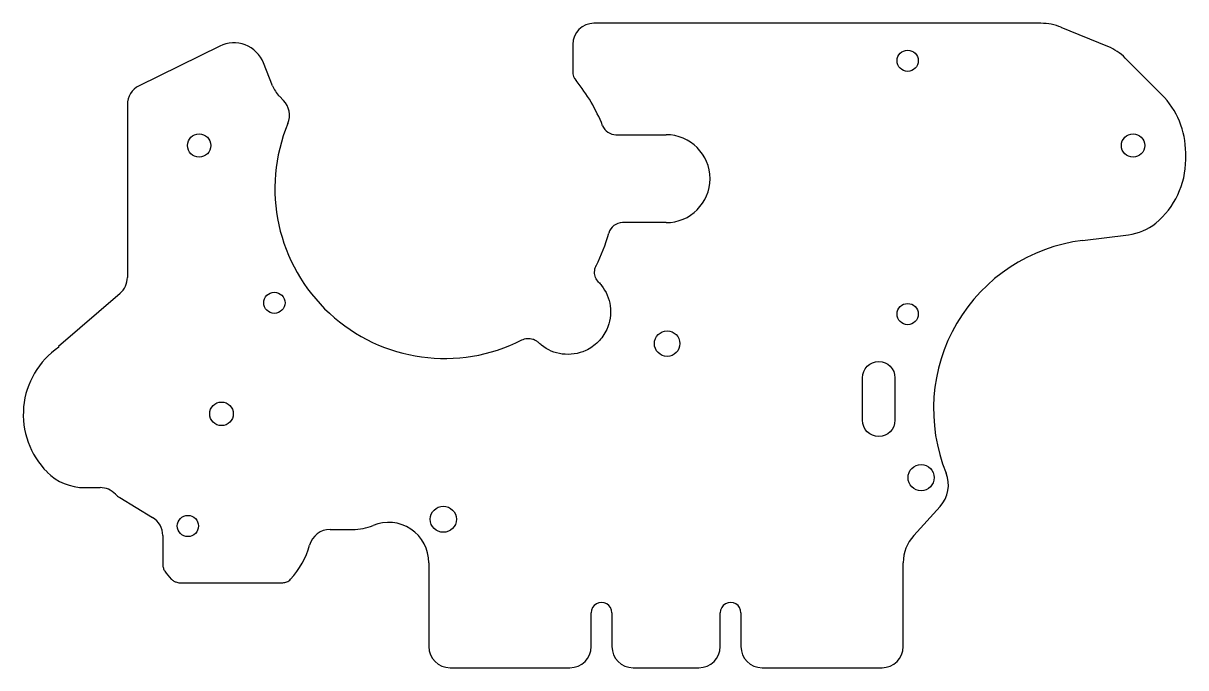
# Model space of a CAD drawing. Header units: millimetres. Extents: x -61 to 49, y -24 to 37.
import ezdxf

# ---------------------------------------------------------------- set-up
doc = ezdxf.new("R2010")
doc.units = ezdxf.units.MM
doc.layers.get('0').update_dxf_attribs({"linetype": 'CONTINUOUS'})

msp = doc.modelspace()

# ---------------------------------------------------------------- linework, layer by layer
for p, q in [((35.31, 36.63), (-6.79, 36.63)), ((41.62, 34.44), (37.22, 36.25)), ((-42.04, 34.49), (-49.62, 30.75)), ((-8.79, 34.63), (-8.79, 32.09)), ((-37.07, 30.75), (-37.92, 32.91)), ((46.67, 29.92), (43.24, 33.35)), ((-36.04, 29.37), (-36.42, 29.77)), ((-50.74, 28.95), (-50.74, 12.71)), ((-4.72, 26.14), (0, 26.14)), ((48.94, 23.8), (48.94, 24.44)), ((0, 17.86), (-4.1, 17.86)), ((39.23, 16.18), (43.56, 16.72)), ((-51.43, 11.19), (-57.21, 6.2)), ((-57.21, 6.2), (-57.21, 6.14)), ((-54.76, -7.09), (-53.31, -7.09)), ((-51.45, -8.03), (-48.36, -9.89)), ((23.33, -11.6), (25.81, -8.87)), ((-47.4, -11.61), (-47.4, -14.37)), ((-31.64, -11.03), (-29.52, -11.03)), ((-22.34, -14.16), (-22.34, -22.05)), ((22.34, -22.05), (22.34, -14.16)), ((-46.09, -15.99), (-45.88, -16.04)), ((-45.88, -16.04), (-36.09, -16.04)), ((-7.05, -22.05), (-7.05, -18.87)), ((-5.1, -18.88), (-5.1, -22.05)), ((5.1, -22.05), (5.1, -18.87)), ((7.05, -18.88), (7.05, -22.04)), ((7.05, -22.04), (7.05, -22.05)), ((-20.34, -24.05), (-9.05, -24.05)), ((-3.1, -24.05), (3.1, -24.05)), ((9.05, -24.05), (20.34, -24.05))]:
    msp.add_line(p, q)
msp.add_lwpolyline([(21.56, 3.25), (21.56, -0.75, -1), (18.5, -0.75), (18.5, 3.25, -1)], format="xyb", close=True)
for centre, radius in [((22.75, 33.1), 1), ((-43.98, 25.12), 1.1), ((43.98, 25.12), 1.1), ((-36.89, 10.31), 1), ((22.75, 9.25), 1), ((0.1, 6.47), 1.2), ((-41.87, -0.14), 1.11), ((24.02, -6.15), 1.23), ((-45.04, -10.7), 1), ((-20.98, -10.07), 1.23)]:
    msp.add_circle(centre, radius)
for centre, radius, start, end in [((-6.79, 34.63), 2, 90, 180), ((35.31, 31.63), 5, 67.5369, 90), ((-40.71, 31.79), 3, 21.7445, 116.2397), ((39.71, 29.82), 5, 45, 67.5369), ((-7.44, 32.09), 1.35, 180, 219.4409), ((-48.74, 28.95), 2, 116.2397, 180), ((-34.28, 31.86), 3, 201.7445, 224.349), ((-20.84, 21.07), 16, 21.7047, 39.4409), ((41.19, 24.44), 7.75, 0, 45), ((-37.47, 27.97), 2, -22.5499, 44.349), ((-20.84, 21.07), 16, 157.4501, 297), ((-4.72, 27.49), 1.35, 201.7047, 270), ((0, 22), 4.14, -90, 90), ((41.19, 23.8), 7.75, 309.4537, 360), ((-4.1, 16.51), 1.35, 90, 164.7711), ((42.94, 21.68), 5, 277.0568, 309.4537), ((-20.84, 21.07), 16, 333, 344.7711), ((41.19, 0.3), 16, 97.0568, 202.1202), ((-52.74, 12.71), 2, -49.1567, 0), ((-52.87, -0.2), 7.67, 124.4299, 224.9434), ((-54.76, -2.09), 5, 224.9434, 270), ((23.59, -6.85), 3, -42.2964, 22.1202), ((-53.31, -9.09), 2, 43.7151, 90), ((-50.42, -6.32), 2, 223.7151, 238.9429), ((-49.4, -11.61), 2, 0, 58.9429), ((-29.52, -6.03), 5, 270, 292.5669), ((-26.14, -14.16), 3.8, 0, 112.5669), ((-31.64, -13.03), 2, 90, 164.7223), ((26.14, -14.16), 3.8, 137.7036, 180), ((-40.97, -10.48), 7.67, 316.924, 344.7223), ((-40.97, -10.48), 7.68, 215.5946, 222.8104), ((-6.08, -18.87), 0.975, -0.7016, 180.0005), ((6.08, -18.87), 0.975, -0.7158, 180.0005), ((-20.34, -22.05), 2, 180, 270), ((-9.05, -22.05), 2, -90, 0), ((-3.1, -22.05), 2, 180.0001, 270), ((3.1, -22.05), 2, 270, 360), ((9.05, -22.05), 2, 180, 270), ((20.34, -22.05), 2, -90, 0)]:
    msp.add_arc(centre, radius, start, end)
for points, knots in [([(-6.35, 12.26), (-6.48, 12.38), (-6.57, 12.53), (-6.7, 12.86), (-6.74, 13.03), (-6.73, 13.31), (-6.72, 13.41), (-6.67, 13.62), (-6.63, 13.71), (-6.59, 13.81)], [0, 0, 0, 0, 0.052737, 0.052737, 0.105474, 0.105474, 0.1366458, 0.1366458, 0.1678175, 0.1678175, 0.1678175, 0.1678175]), ([(-6.35, 12.26), (-6.26, 12.16), (-6.17, 12.05), (-6.09, 11.95), (-5.64, 11.39), (-5.36, 10.72), (-5.26, 10.02), (-5.16, 9.26), (-5.27, 8.48), (-5.59, 7.79), (-5.79, 7.36), (-6.07, 6.96), (-6.4, 6.63), (-6.74, 6.29), (-7.13, 6.02), (-7.56, 5.82), (-8.26, 5.5), (-9.03, 5.39), (-9.79, 5.49), (-10.49, 5.59), (-11.16, 5.87), (-11.72, 6.31), (-11.83, 6.4), (-11.93, 6.49), (-12.03, 6.58)], [0.1602573, 0.1602573, 0.1602573, 0.1602573, 0.1884689, 0.1884689, 0.1884689, 0.3359275, 0.3359275, 0.3359275, 0.494011, 0.494011, 0.494011, 0.5928132, 0.5928132, 0.5928132, 0.6916154, 0.6916154, 0.6916154, 0.8496989, 0.8496989, 0.8496989, 0.9971574, 0.9971574, 0.9971574, 1.0253691, 1.0253691, 1.0253691, 1.0253691]), ([(-13.58, 6.81), (-13.42, 6.89), (-13.25, 6.94), (-12.9, 6.97), (-12.73, 6.95), (-12.46, 6.87), (-12.36, 6.82), (-12.19, 6.72), (-12.1, 6.65), (-12.03, 6.58)], [0, 0, 0, 0, 0.052737, 0.052737, 0.105474, 0.105474, 0.1366458, 0.1366458, 0.1678175, 0.1678175, 0.1678175, 0.1678175]), ([(-47.4, -14.37), (-47.4, -14.47), (-47.38, -14.57), (-47.32, -14.77), (-47.27, -14.87), (-47.21, -14.95)], [0, 0, 0, 0, 0.03113539, 0.03113539, 0.06227453, 0.06227453, 0.06227453, 0.06227453]), ([(-46.6, -15.7), (-46.53, -15.77), (-46.45, -15.84), (-46.28, -15.94), (-46.18, -15.97), (-46.09, -15.99)], [0, 0, 0, 0, 0.03015395, 0.03015395, 0.06030173, 0.06030173, 0.06030173, 0.06030173]), ([(-36.09, -16.04), (-35.96, -16.04), (-35.83, -16.02), (-35.65, -15.94), (-35.58, -15.91), (-35.47, -15.82), (-35.41, -15.78), (-35.36, -15.72)], [0, 0, 0, 0, 0.03907211, 0.03907211, 0.06058245, 0.06058245, 0.0820943, 0.0820943, 0.0820943, 0.0820943])]:
    msp.add_open_spline(points, degree=3, knots=knots)

doc.saveas('drawing.dxf')
